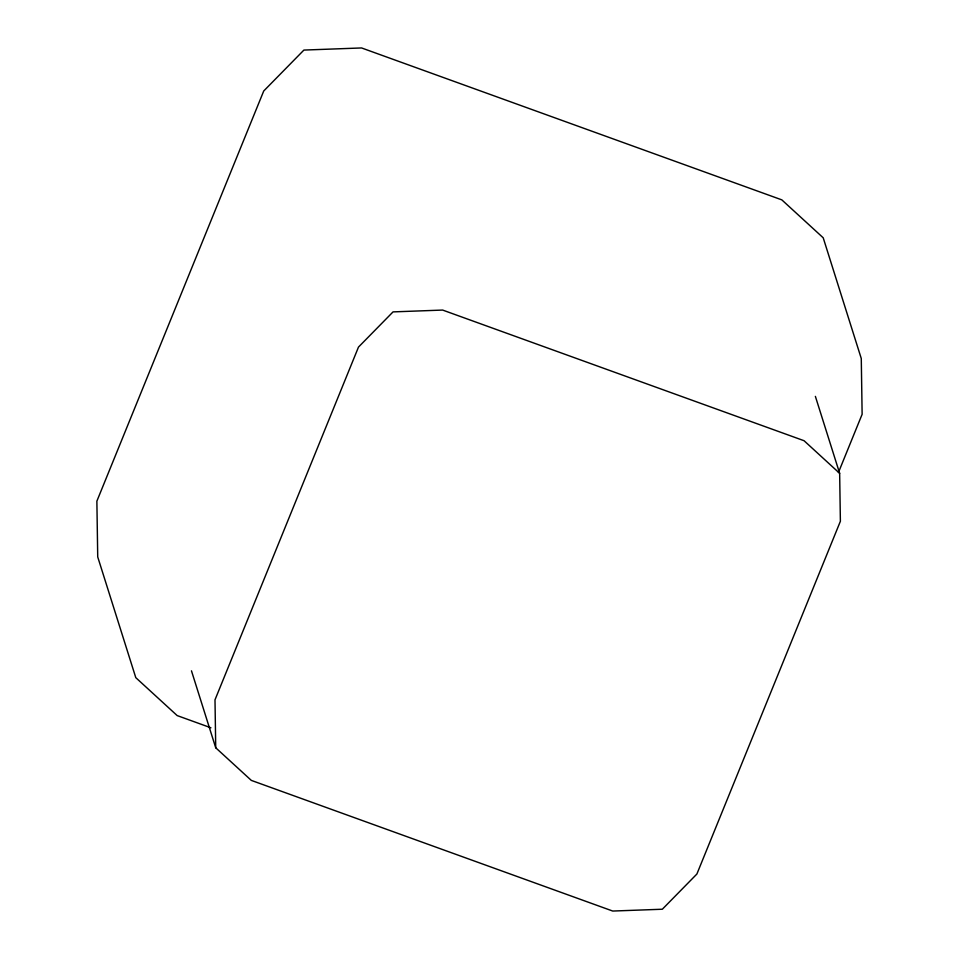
<?xml version="1.0" encoding="UTF-8"?>
<svg xmlns="http://www.w3.org/2000/svg" width="959" height="959" viewBox="0 0 959 959"><rect width="100%" height="100%" fill="white"/><g stroke="black" fill="none" stroke-linecap="round" stroke-linejoin="round"><path stroke-width="1.44" d="M838.454 472.487L862.129 414.288L861.278 358.534L823.206 237.796L781.825 199.868L361.579 47.95L303.907 50.072L263.725 90.997L96.871 501.173L97.722 556.927L135.794 677.665L177.175 715.582L210.908 727.785M839.652 473.338L804.062 440.72L442.638 310.069L393.046 311.891L358.486 347.086L214.996 699.83L215.727 747.78L251.318 780.398L612.729 911.05L662.333 909.228L696.881 874.033L840.384 521.276L839.652 473.338L815.378 396.379M191.464 670.821L215.727 747.78"/></g></svg>
